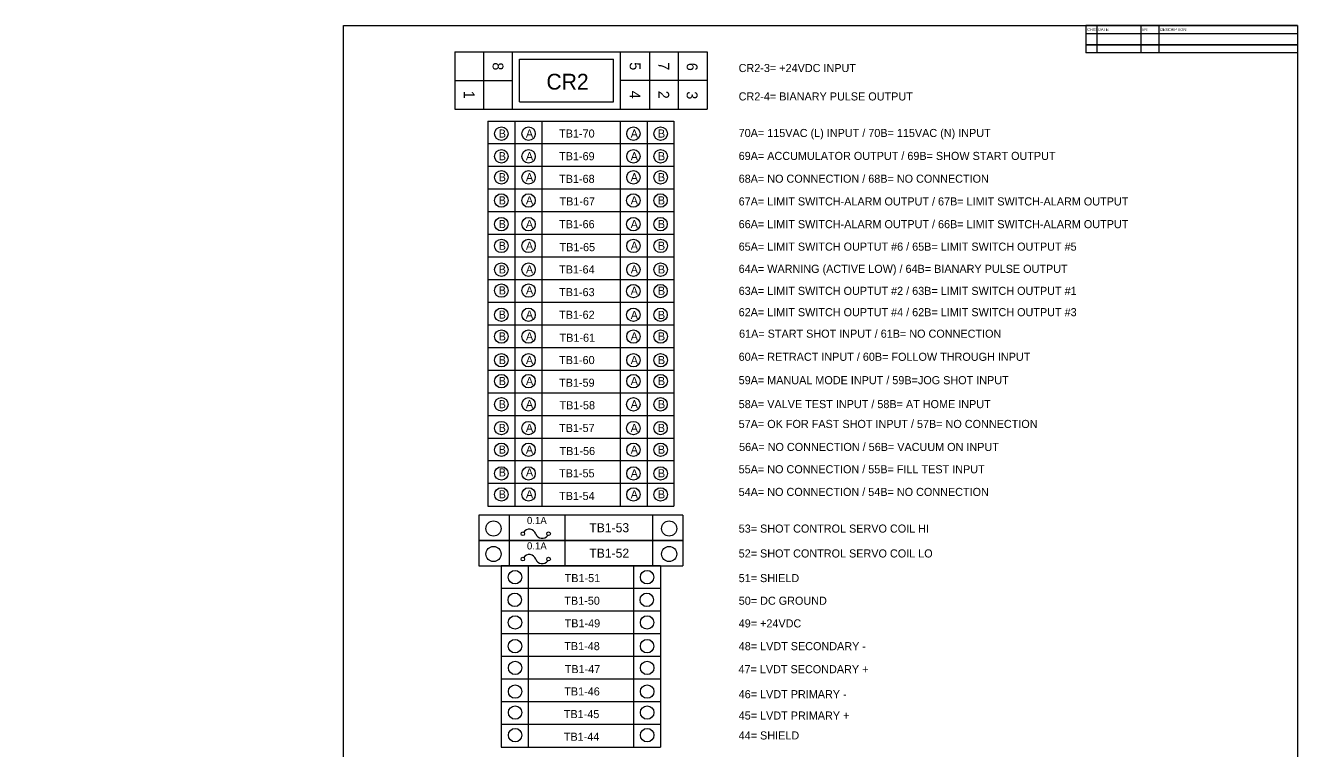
# Model space of a CAD drawing. Extents: x -360 to 527, y -231 to 150.
# Drawn here: x -55.9 to -18.65, y -170.59 to -149.32 of the extents above; entities that cross this region are included whole.
import ezdxf
from ezdxf.enums import TextEntityAlignment as Align

# ---------------------------------------------------------------- set-up
doc = ezdxf.new("R2010")
doc.units = 0
doc.header["$MEASUREMENT"] = 0
doc.layers.get('0').update_dxf_attribs({"linetype": 'CONTINUOUS'})
doc.layers.add('1', color=3, linetype='CONTINUOUS')
doc.layers.add('TITLE', color=2, linetype='CONTINUOUS')

msp = doc.modelspace()

# ---------------------------------------------------------------- linework, layer by layer
at = {"color": 7}
for p, q in [((-18.65, -149.322), (-18.65, -149.886)), ((-43.331, -150.099), (-35.942, -150.099)), ((-43.331, -150.099), (-43.331, -151.771)), ((-42.485, -150.099), (-42.485, -151.771)), ((-41.642, -151.771), (-41.642, -150.099)), ((-38.475, -151.771), (-38.475, -150.099)), ((-37.629, -150.099), (-37.629, -151.771)), ((-36.785, -150.099), (-36.785, -151.771)), ((-35.942, -150.099), (-35.942, -151.771)), ((-24.848, -149.886), (-18.65, -149.886)), ((-41.43, -150.31), (-38.685, -150.31)), ((-41.43, -151.56), (-41.43, -150.31)), ((-38.685, -151.56), (-38.685, -150.31)), ((-43.331, -150.935), (-41.642, -150.935)), ((-35.942, -150.935), (-38.472, -150.935)), ((-41.43, -151.56), (-38.685, -151.56)), ((-43.331, -151.771), (-35.942, -151.771)), ((-42.363, -151.771), (-36.91, -151.771)), ((-42.363, -152.128), (-42.363, -157.436)), ((-41.573, -152.128), (-41.573, -157.436)), ((-38.49, -152.128), (-38.49, -157.436)), ((-37.7, -152.128), (-37.7, -157.436)), ((-36.91, -152.128), (-36.91, -157.436)), ((-41.573, -154.119), (-41.573, -157.436)), ((-42.363, -156.773), (-42.363, -160.09)), ((-41.573, -156.773), (-41.573, -160.09)), ((-41.573, -156.773), (-41.573, -160.09)), ((-38.49, -156.773), (-38.49, -160.09)), ((-37.7, -156.773), (-37.7, -160.09)), ((-36.91, -156.773), (-36.91, -160.09)), ((-42.363, -160.09), (-42.363, -163.407)), ((-41.573, -160.09), (-41.573, -163.407)), ((-41.573, -160.09), (-41.573, -163.407)), ((-38.49, -160.09), (-38.49, -163.407)), ((-37.7, -160.09), (-37.7, -163.407)), ((-36.91, -160.09), (-36.91, -163.407)), ((-42.624, -163.663), (-42.624, -164.407)), ((-41.738, -163.663), (-41.738, -164.407)), ((-37.535, -163.663), (-37.535, -164.407)), ((-36.649, -163.663), (-36.649, -164.407)), ((-42.624, -164.407), (-36.649, -164.407)), ((-42.624, -164.407), (-42.624, -165.152)), ((-41.947, -164.407), (-37.326, -164.407)), ((-41.738, -164.407), (-41.738, -165.152)), ((-37.535, -164.407), (-37.535, -165.152)), ((-36.649, -164.407), (-36.649, -165.152)), ((-42.624, -165.152), (-36.649, -165.152)), ((-41.968, -165.152), (-41.968, -170.46)), ((-41.947, -165.152), (-37.326, -165.152)), ((-38.095, -165.152), (-38.095, -170.46)), ((-37.305, -165.152), (-37.305, -170.46)), ((-38.047, -169.796), (-41.226, -169.796))]:
    msp.add_line(p, q, dxfattribs=at)
at = {"color": 7, "linetype": 'Continuous'}
for p, q in [((-42.363, -150.099), (-36.91, -150.099)), ((-42.363, -150.099), (-36.91, -150.099)), ((-42.363, -150.099), (-36.91, -150.099)), ((-42.363, -150.099), (-36.91, -150.099)), ((-41.968, -151.771), (-37.305, -151.771)), ((-40.783, -152.128), (-40.783, -157.436)), ((-36.91, -152.792), (-42.363, -152.792)), ((-36.91, -152.792), (-42.363, -152.792)), ((-36.91, -153.455), (-42.363, -153.455)), ((-36.91, -154.119), (-42.363, -154.119)), ((-36.91, -154.119), (-42.363, -154.119)), ((-37.305, -154.119), (-41.968, -154.119)), ((-36.91, -154.782), (-42.363, -154.782)), ((-36.91, -155.446), (-42.363, -155.446)), ((-36.91, -156.109), (-42.363, -156.109)), ((-36.91, -156.773), (-42.363, -156.773)), ((-36.91, -156.773), (-42.363, -156.773)), ((-40.783, -156.773), (-40.783, -160.09)), ((-36.91, -157.436), (-42.363, -157.436)), ((-36.91, -157.436), (-42.363, -157.436)), ((-37.305, -157.436), (-41.968, -157.436)), ((-36.91, -158.1), (-42.363, -158.1)), ((-36.91, -158.763), (-42.363, -158.763)), ((-36.91, -159.427), (-42.363, -159.427)), ((-36.91, -160.09), (-42.363, -160.09)), ((-36.91, -160.09), (-42.363, -160.09)), ((-37.305, -160.09), (-41.968, -160.09)), ((-40.783, -160.09), (-40.783, -163.407)), ((-36.91, -160.754), (-42.363, -160.754)), ((-36.91, -161.417), (-42.363, -161.417)), ((-36.91, -162.08), (-42.363, -162.08)), ((-36.91, -162.744), (-42.363, -162.744)), ((-36.649, -163.663), (-42.624, -163.663)), ((-36.91, -163.663), (-42.363, -163.663)), ((-37.305, -163.663), (-41.968, -163.663)), ((-40.107, -163.663), (-41.738, -163.663)), ((-40.107, -163.663), (-40.107, -164.407)), ((-40.107, -163.663), (-40.107, -164.407)), ((-36.649, -164.407), (-42.624, -164.407)), ((-36.91, -164.407), (-42.363, -164.407)), ((-37.305, -164.407), (-41.968, -164.407)), ((-37.305, -164.407), (-41.968, -164.407)), ((-40.107, -164.407), (-41.738, -164.407)), ((-40.107, -164.407), (-40.107, -165.152)), ((-37.305, -165.152), (-41.968, -165.152)), ((-37.305, -165.152), (-41.968, -165.152)), ((-37.305, -165.152), (-41.968, -165.152)), ((-41.178, -165.152), (-41.178, -170.46)), ((-37.305, -165.815), (-41.968, -165.815)), ((-37.305, -165.815), (-41.968, -165.815)), ((-37.305, -166.479), (-41.968, -166.479)), ((-37.305, -167.142), (-41.968, -167.142)), ((-37.305, -167.806), (-41.968, -167.806)), ((-37.305, -168.469), (-41.968, -168.469)), ((-37.305, -169.133), (-41.968, -169.133)), ((-37.305, -169.796), (-41.968, -169.796)), ((-37.305, -169.796), (-41.968, -169.796))]:
    msp.add_line(p, q, dxfattribs=at)
for p, q in [((-42.363, -152.128), (-36.91, -152.128)), ((-42.363, -163.407), (-36.91, -163.407)), ((-41.968, -170.46), (-37.305, -170.46))]:
    msp.add_line(p, q)
at = {"color": 7}
for centre, radius in [((-41.964, -152.494), 0.197), ((-41.167, -152.494), 0.197), ((-38.098, -152.494), 0.197), ((-37.301, -152.494), 0.197), ((-41.964, -153.157), 0.197), ((-41.167, -153.157), 0.197), ((-38.098, -153.157), 0.197), ((-37.301, -153.157), 0.197), ((-41.964, -153.771), 0.197), ((-41.167, -153.771), 0.197), ((-38.098, -153.771), 0.197), ((-37.301, -153.771), 0.197), ((-41.965, -154.45), 0.197), ((-41.169, -154.45), 0.197), ((-38.1, -154.45), 0.197), ((-37.303, -154.45), 0.197), ((-41.965, -155.144), 0.197), ((-41.169, -155.144), 0.197), ((-38.1, -155.144), 0.197), ((-37.303, -155.144), 0.197), ((-41.964, -155.781), 0.197), ((-41.167, -155.781), 0.197), ((-38.098, -155.781), 0.197), ((-37.301, -155.781), 0.197), ((-41.964, -156.475), 0.197), ((-41.167, -156.475), 0.197), ((-38.098, -156.475), 0.197), ((-37.301, -156.475), 0.197), ((-41.964, -157.089), 0.197), ((-41.167, -157.089), 0.197), ((-38.1, -157.104), 0.197), ((-37.303, -157.104), 0.197), ((-41.965, -157.798), 0.197), ((-41.169, -157.798), 0.197), ((-38.1, -157.798), 0.197), ((-37.303, -157.798), 0.197), ((-41.964, -158.435), 0.197), ((-41.167, -158.435), 0.197), ((-38.098, -158.435), 0.197), ((-37.301, -158.435), 0.197), ((-41.964, -159.129), 0.197), ((-41.167, -159.129), 0.197), ((-38.098, -159.129), 0.197), ((-37.301, -159.129), 0.197), ((-41.964, -159.743), 0.197), ((-41.167, -159.743), 0.197), ((-38.098, -159.743), 0.197), ((-37.301, -159.743), 0.197), ((-41.965, -160.422), 0.197), ((-41.169, -160.422), 0.197), ((-38.1, -160.422), 0.197), ((-37.303, -160.422), 0.197), ((-41.965, -161.116), 0.197), ((-41.169, -161.116), 0.197), ((-38.1, -161.116), 0.197), ((-37.303, -161.116), 0.197), ((-41.964, -161.752), 0.197), ((-41.167, -161.752), 0.197), ((-38.098, -161.752), 0.197), ((-37.301, -161.752), 0.197), ((-41.964, -162.446), 0.197), ((-41.167, -162.446), 0.197), ((-38.098, -162.446), 0.197), ((-37.301, -162.446), 0.197), ((-41.964, -163.06), 0.197), ((-41.167, -163.06), 0.197), ((-38.098, -163.06), 0.197), ((-37.301, -163.06), 0.197), ((-42.195, -164.06), 0.222), ((-37.052, -164.06), 0.222), ((-41.336, -164.211), 0.0532), ((-40.582, -164.211), 0.0532), ((-42.195, -164.805), 0.222), ((-37.052, -164.805), 0.222), ((-41.336, -164.955), 0.0532), ((-40.582, -164.955), 0.0532), ((-41.564, -165.483), 0.197), ((-37.698, -165.483), 0.197), ((-41.573, -166.147), 0.197), ((-37.707, -166.147), 0.197), ((-41.564, -166.81), 0.197), ((-37.698, -166.81), 0.197), ((-41.564, -167.504), 0.197), ((-37.698, -167.504), 0.197), ((-41.562, -168.141), 0.197), ((-37.696, -168.141), 0.197), ((-41.562, -168.835), 0.197), ((-37.696, -168.835), 0.197), ((-41.562, -169.449), 0.197), ((-37.696, -169.449), 0.197), ((-41.562, -170.112), 0.197), ((-37.696, -170.112), 0.197)]:
    msp.add_circle(centre, radius, dxfattribs=at)
for centre, start, end in [((-41.147, -164.276), 19.051, 145.6245), ((-40.771, -164.146), 199.051, 325.6245), ((-41.147, -165.021), 19.051, 145.6245), ((-40.771, -164.89), 199.051, 325.6245)]:
    msp.add_arc(centre, 0.199, start, end, dxfattribs=at)
at = {"layer": 'TITLE', "color": 7}
for p, q in [((-46.587, -192.318), (-46.587, -149.322)), ((-46.587, -149.322), (-18.65, -149.322)), ((-18.65, -149.322), (-24.848, -149.322)), ((-24.848, -149.322), (-24.848, -150.127)), ((-24.526, -149.322), (-24.526, -149.886)), ((-23.238, -149.322), (-23.238, -149.886)), ((-22.715, -149.322), (-22.715, -149.886)), ((-18.65, -149.322), (-18.65, -192.318)), ((-18.65, -149.564), (-24.848, -149.564)), ((-18.65, -149.886), (-24.848, -149.886)), ((-24.526, -149.886), (-24.526, -150.127)), ((-23.238, -149.886), (-23.238, -150.127)), ((-22.715, -149.886), (-22.715, -150.127)), ((-18.65, -150.127), (-24.848, -150.127))]:
    msp.add_line(p, q, dxfattribs=at)

# ---------------------------------------------------------------- texts
at = {"color": 7}
for s, height, p in [('CR2', 0.4621, (-40.645, -151.201)), ('0.1A', 0.2106, (-41.215, -163.928)), ('0.1A', 0.2106, (-41.215, -164.672))]:
    msp.add_text(s, height=height, dxfattribs=at).set_placement(p)
at = {"color": 7, "insert": (-55.901, -149.793), "char_height": 0.18, "attachment_point": 4}
msp.add_mtext('\\A1;', dxfattribs=at)
at = {"layer": '1', "color": 7}
for s, p in [('8', (-42.063, -150.521)), ('5', (-38.051, -150.518)), ('7', (-37.207, -150.518)), ('6', (-36.379, -150.534)), ('1', (-42.908, -151.353)), ('4', (-38.052, -151.353)), ('2', (-37.207, -151.353)), ('3', (-36.379, -151.369))]:
    msp.add_text(s, height=0.317, rotation=270, dxfattribs=at).set_placement(p, align=Align.MIDDLE)
for s, p in [('CR2-3= +24VDC INPUT', (-35.016, -150.688)), ('CR2-4= BIANARY PULSE OUTPUT ', (-35.016, -151.52)), ('70A= 115VAC (L) INPUT / 70B= 115VAC (N) INPUT', (-35.016, -152.591)), ('69A= ACCUMULATOR OUTPUT / 69B= SHOW START OUTPUT', (-35.016, -153.263)), ('68A= NO CONNECTION / 68B= NO CONNECTION', (-35.016, -153.93)), ('TB1-67', (-40.262, -154.594)), ('67A= LIMIT SWITCH-ALARM OUTPUT / 67B= LIMIT SWITCH-ALARM OUTPUT', (-35.016, -154.596)), ('66A= LIMIT SWITCH-ALARM OUTPUT / 66B= LIMIT SWITCH-ALARM OUTPUT', (-35.016, -155.261)), ('65A= LIMIT SWITCH OUPTUT #6 / 65B= LIMIT SWITCH OUTPUT #5', (-35.016, -155.92)), ('64A= WARNING (ACTIVE LOW) / 64B= BIANARY PULSE OUTPUT', (-35.016, -156.57)), ('63A= LIMIT SWITCH OUPTUT #2 / 63B= LIMIT SWITCH OUTPUT #1', (-35.016, -157.216)), ('62A= LIMIT SWITCH OUPTUT #4 / 62B= LIMIT SWITCH OUTPUT #3', (-35.016, -157.84)), ('61A= START SHOT INPUT / 61B= NO CONNECTION', (-35.004, -158.47)), ('60A= RETRACT INPUT / 60B= FOLLOW THROUGH INPUT', (-35.016, -159.146)), ('59A= MANUAL MODE INPUT / 59B=JOG SHOT INPUT', (-35.016, -159.832)), ('TB1-58', (-40.262, -160.566)), ('58A= VALVE TEST INPUT / 58B= AT HOME INPUT', (-35.015, -160.532)), ('57A= OK FOR FAST SHOT INPUT / 57B= NO CONNECTION', (-35.016, -161.114)), ('56A= NO CONNECTION / 56B= VACUUM ON INPUT', (-35.004, -161.788)), ('55A= NO CONNECTION / 55B= FILL TEST INPUT', (-35.016, -162.441)), ('54A= NO CONNECTION / 54B= NO CONNECTION', (-35.016, -163.105)), ('53= SHOT CONTROL SERVO COIL HI', (-35.015, -164.179)), ('52= SHOT CONTROL SERVO COIL LO', (-35.015, -164.907)), ('TB1-51', (-40.111, -165.628)), ('51= SHIELD', (-35.015, -165.629)), ('TB1-50', (-40.12, -166.291)), ('50= DC GROUND', (-35.014, -166.292)), ('TB1-49', (-40.111, -166.954)), ('49= +24VDC', (-35.015, -166.956)), ('48= LVDT SECONDARY -', (-35.014, -167.623)), ('47= LVDT SECONDARY +', (-35.021, -168.298)), ('45= LVDT PRIMARY +', (-35.015, -169.655)), ('44= SHIELD', (-35.015, -170.238))]:
    msp.add_text(s, height=0.237, dxfattribs=at).set_placement(p)
for s, height, p in [('B', 0.237, (-42.043, -152.489)), ('A', 0.237, (-41.246, -152.489)), ('TB1-70', 0.237, (-40.273, -152.489)), ('A', 0.237, (-38.177, -152.489)), ('B', 0.237, (-37.38, -152.489)), ('B', 0.237, (-42.043, -153.153)), ('A', 0.237, (-41.246, -153.153)), ('TB1-69', 0.237, (-40.273, -153.153)), ('A', 0.237, (-38.177, -153.153)), ('B', 0.237, (-37.38, -153.153)), ('B', 0.237, (-42.043, -153.767)), ('A', 0.237, (-41.246, -153.767)), ('TB1-68', 0.237, (-40.273, -153.816)), ('A', 0.237, (-38.177, -153.767)), ('B', 0.237, (-37.38, -153.767)), ('B', 0.237, (-42.044, -154.446)), ('A', 0.237, (-41.247, -154.446)), ('A', 0.237, (-38.178, -154.446)), ('B', 0.237, (-37.382, -154.446)), ('B', 0.237, (-42.044, -155.139)), ('A', 0.237, (-41.247, -155.139)), ('TB1-66', 0.237, (-40.273, -155.143)), ('A', 0.237, (-38.178, -155.139)), ('B', 0.237, (-37.382, -155.139)), ('B', 0.237, (-42.043, -155.776)), ('A', 0.237, (-41.246, -155.776)), ('TB1-65', 0.237, (-40.26, -155.816)), ('A', 0.237, (-38.177, -155.776)), ('B', 0.237, (-37.38, -155.776)), ('B', 0.237, (-42.043, -156.47)), ('A', 0.237, (-41.246, -156.47)), ('TB1-64', 0.237, (-40.273, -156.47)), ('A', 0.237, (-38.177, -156.47)), ('B', 0.237, (-37.38, -156.47)), ('B', 0.237, (-42.043, -157.084)), ('A', 0.237, (-41.246, -157.084)), ('TB1-63', 0.237, (-40.273, -157.134)), ('A', 0.237, (-38.177, -157.093)), ('B', 0.237, (-37.38, -157.093)), ('B', 0.237, (-42.044, -157.793)), ('A', 0.237, (-41.247, -157.793)), ('TB1-62', 0.237, (-40.273, -157.797)), ('A', 0.237, (-38.177, -157.803)), ('B', 0.237, (-37.38, -157.803)), ('B', 0.237, (-42.043, -158.43)), ('A', 0.237, (-41.246, -158.43)), ('A', 0.237, (-38.177, -158.43)), ('B', 0.237, (-37.38, -158.43)), ('TB1-61', 0.237, (-40.26, -158.47)), ('B', 0.237, (-42.043, -159.124)), ('A', 0.237, (-41.246, -159.124)), ('TB1-60', 0.237, (-40.273, -159.124)), ('A', 0.237, (-38.177, -159.124)), ('B', 0.237, (-37.38, -159.124)), ('B', 0.237, (-42.043, -159.738)), ('A', 0.237, (-41.246, -159.738)), ('TB1-59', 0.237, (-40.273, -159.787)), ('A', 0.237, (-38.177, -159.738)), ('B', 0.237, (-37.38, -159.738)), ('B', 0.237, (-42.044, -160.417)), ('A', 0.237, (-41.247, -160.417)), ('A', 0.237, (-38.177, -160.417)), ('B', 0.237, (-37.38, -160.417)), ('B', 0.237, (-42.044, -161.111)), ('A', 0.237, (-41.247, -161.111)), ('TB1-57', 0.237, (-40.273, -161.114)), ('A', 0.237, (-38.178, -161.111)), ('B', 0.237, (-37.382, -161.111)), ('B', 0.237, (-42.043, -161.748)), ('A', 0.237, (-41.246, -161.748)), ('TB1-56', 0.237, (-40.26, -161.788)), ('A', 0.237, (-38.177, -161.748)), ('B', 0.237, (-37.38, -161.748)), ('B', 0.237, (-42.043, -162.415)), ('A', 0.237, (-41.246, -162.415)), ('TB1-55', 0.237, (-40.273, -162.441)), ('A', 0.237, (-38.177, -162.441)), ('B', 0.237, (-37.38, -162.441)), ('B', 0.237, (-42.043, -163.056)), ('A', 0.237, (-41.246, -163.056)), ('TB1-54', 0.237, (-40.273, -163.105)), ('A', 0.237, (-38.177, -163.056)), ('B', 0.237, (-37.38, -163.056)), ('TB1-53', 0.2659, (-39.389, -164.035)), ('TB1-52', 0.2659, (-39.389, -164.78)), ('TB1-48', 0.237, (-40.122, -167.503)), ('TB1-47', 0.237, (-40.109, -168.176)), ('TB1-46', 0.237, (-40.122, -168.83)), ('46= LVDT PRIMARY -', 0.23696, (-35.015, -168.911)), ('TB1-45', 0.237, (-40.135, -169.494)), ('TB1-44', 0.237, (-40.135, -170.157))]:
    msp.add_text(s, height=height, dxfattribs=at).set_placement(p, align=Align.MIDDLE_LEFT)
at = {"layer": 'TITLE', "color": 7}
for s, height, p in [('CHG:', 0.0805, (-24.808, -149.483)), ('DATE:', 0.0805, (-24.486, -149.483)), ('BY:', 0.0805, (-23.198, -149.483)), ('DESCRIPTION:', 0.08049, (-22.675, -149.483))]:
    msp.add_text(s, height=height, dxfattribs=at).set_placement(p)

doc.saveas('drawing.dxf')
